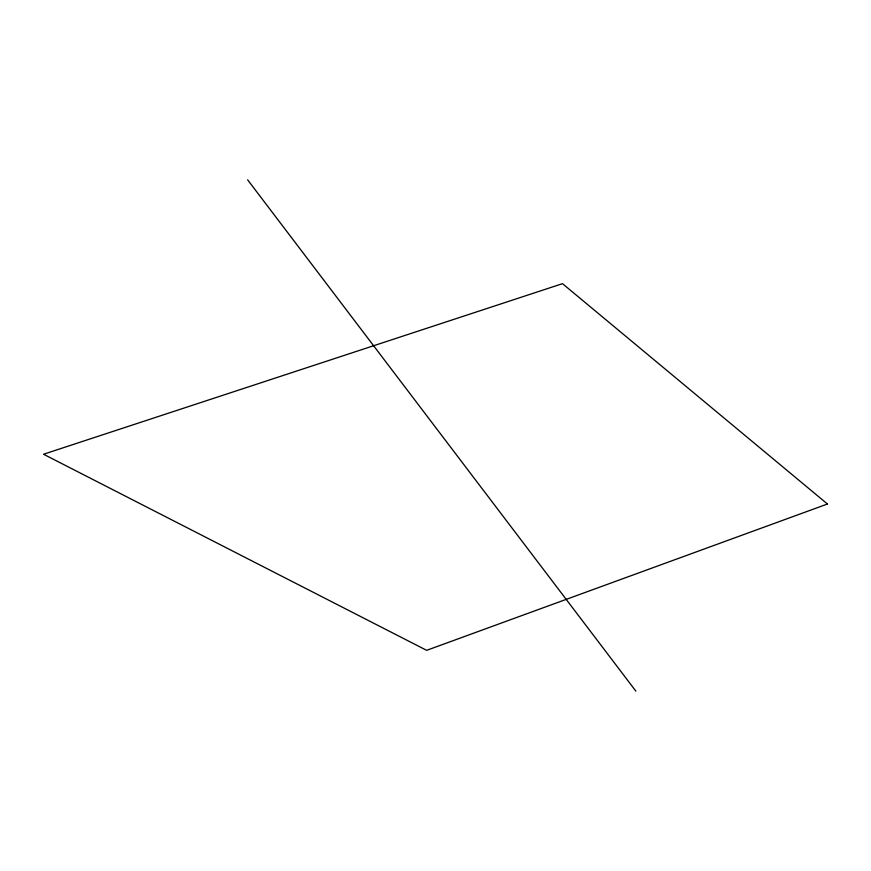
<?xml version="1.0" encoding="UTF-8"?>
<svg xmlns="http://www.w3.org/2000/svg" width="871" height="871" viewBox="0 0 871 871"><rect width="100%" height="100%" fill="white"/><g stroke="black" fill="none" stroke-linecap="round" stroke-linejoin="round"><path stroke-width="1.31" d="M247.625 179.829L635.895 691.171M827.45 504.004L426.648 650.332L43.55 454.237L562.503 283.663L827.45 504.004"/></g></svg>
